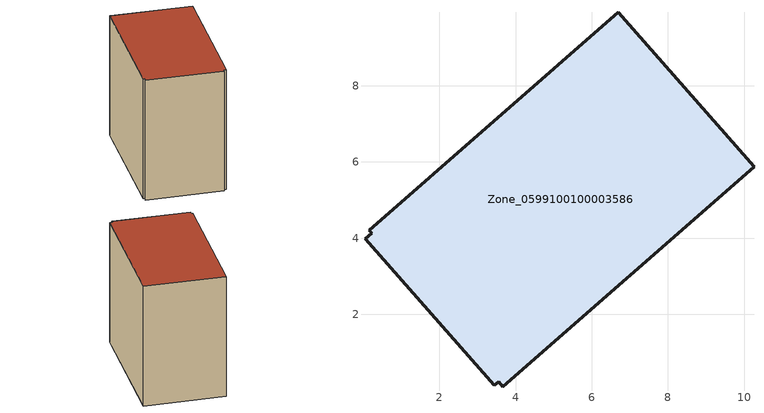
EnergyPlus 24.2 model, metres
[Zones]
Zone_0599100100003586
 floor ground (C_G): 0.16,4.2 6.7,9.93 10.26,5.87 3.67,0.1 3.56,0.23 3.44,0.13 0.06,3.99 0.23,4.13 z0
 wall outside (C_F): 6.7,9.93 0.16,4.2 0.23,4.13 0.06,3.99 3.44,0.13 3.56,0.23 3.67,0.1 10.26,5.87 6.7,9.93 z0:8.56
 roof outside (C_R): 3.67,0.1 10.26,5.87 6.7,9.93 0.16,4.2 0.23,4.13 0.06,3.99 3.44,0.13 3.56,0.23 z8.56
[BUILDING]
Pand.0599100100003586: North Axis=0; Terrain=City; Loads Convergence Tolerance Value=0.04; Temperature Convergence Tolerance Value=0.4; Solar Distribution=FullExterior; Maximum Number of Warmup Days=25; Minimum Number of Warmup Days=1
[Site:Location]
Rotterdam.The.Hague.AP_ZH_NLD Design_Conditions: Latitude=51.96; Longitude=4.45; Time Zone=1; Elevation=-4.5
[SITE:GROUNDTEMPERATURE:BUILDINGSURFACE]
18, 18, 18, 18, 18, 18, 18, 18, 18, 18, 18, 18
[MATERIAL] Thermal Absorptance=0.9; Solar Absorptance=0.7; Visible Absorptance=0.7
Name | Roughness | Thickness | Conductivity | Density | Specific Heat
G.TI.2006-2014 | MediumSmooth | 0.15 | 0.06 | 540 | 1210
F.TI.2006-2014 | Rough | 0.3 | 0.12 | 1920 | 840
R.TI.2006-2014 | MediumRough | 0.2 | 0.08 | 1500 | 1000
[CONSTRUCTION]
C_G: G.TI.2006-2014
C_F: F.TI.2006-2014
C_R: R.TI.2006-2014
[ZONE]
Zone_0599100100003586: Type=1; Multiplier=1; Ceiling Height=Autocalculate; Volume=Autocalculate; Floor Area=autocalculate; Part of Total Floor Area=Yes
[ZONEINFILTRATION:DESIGNFLOWRATE]
Infil_Zone_0599100100003586: Zone or ZoneList or Space or SpaceList=Zone_0599100100003586; Schedule=AlwaysOn; Design Flow Rate Calculation Method=Flow/Area; Flow Rate per Floor Area=0.0015; Constant Term Coefficient=1; Temperature Term Coefficient=0; Velocity Term Coefficient=0; Velocity Squared Term Coefficient=0
[HVACTEMPLATE:ZONE:IDEALLOADSAIRSYSTEM]
Zone_0599100100003586: Maximum Heating Supply Air Temperature=50; Minimum Cooling Supply Air Temperature=13; Maximum Heating Supply Air Humidity Ratio=0.0156; Minimum Cooling Supply Air Humidity Ratio=0.0077; Heating Limit=NoLimit; Cooling Limit=NoLimit; Dehumidification Control Type=ConstantSensibleHeatRatio; Cooling Sensible Heat Ratio=0.7; Dehumidification Setpoint=60; Humidification Control Type=None; Humidification Setpoint=30; Outdoor Air Method=None; Outdoor Air Flow Rate per Person=0.00944; Outdoor Air Flow Rate per Zone Floor Area=0; Outdoor Air Flow Rate per Zone=0; Demand Controlled Ventilation Type=None; Outdoor Air Economizer Type=NoEconomizer; Heat Recovery Type=None; Sensible Heat Recovery Effectiveness=0.7; Latent Heat Recovery Effectiveness=0.65
[ZONECONTROL:THERMOSTAT]
ThermostatControl_Zone_0599100100003586: Zone or ZoneList=Zone_0599100100003586; Control Type Schedule=DualSetpointControlType; Control 1=Thermostat_Zone_0599100100003586; Temperature Difference Between Cutout And Setpoint=0
[THERMOSTATSETPOINT:DUALSETPOINT]
Thermostat_Zone_0599100100003586: Heating Setpoint Temperature Schedule=HeatingSetpoint_Zone_0599100100003586; Cooling Setpoint Temperature Schedule=CoolingSetpoint_Zone_0599100100003586
[SCHEDULE:COMPACT]
HeatingSetpoint_Zone_0599100100003586: Through: 12/31, For: AllDays, Until: 24:00, 21
CoolingSetpoint_Zone_0599100100003586: Through: 12/31, For: AllDays, Until: 24:00, 24
DualSetpointControlType: Through: 12/31, For: AllDays, Until: 24:00, 4
AlwaysOn: Through: 12/31, For: AllDays, Until: 24:00, 1
